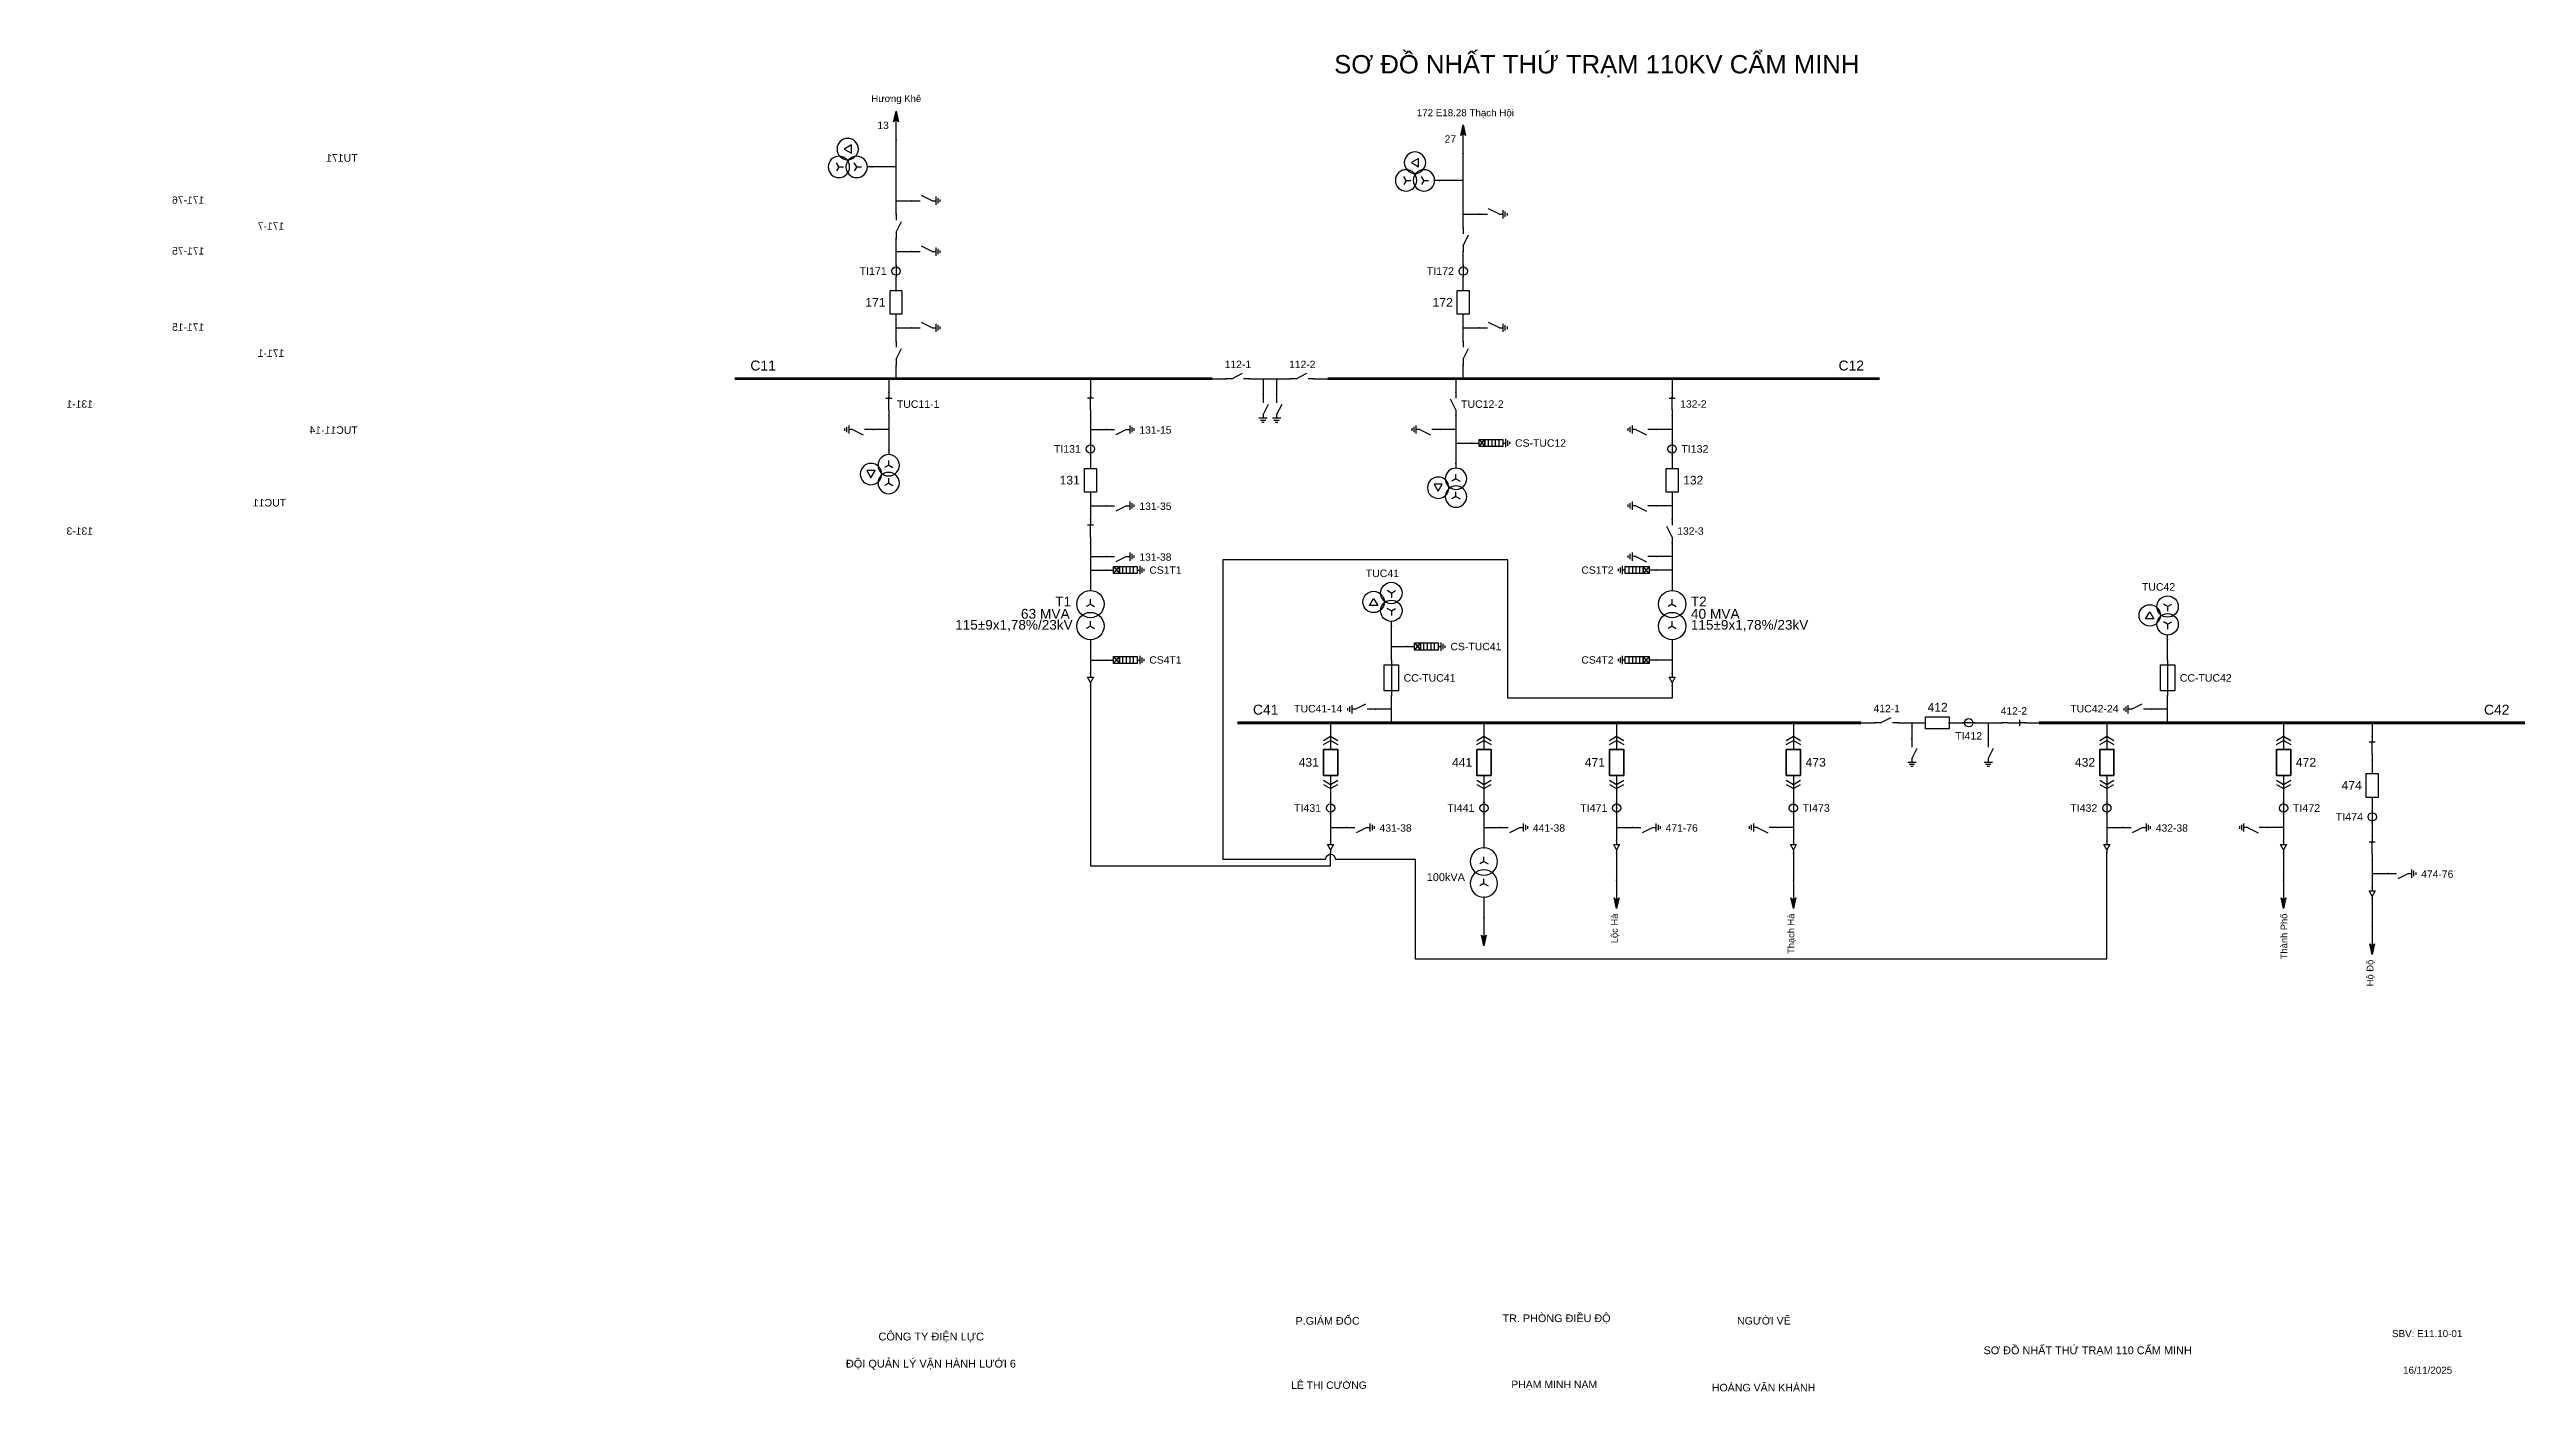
# Model space of a CAD drawing. Header units: millimetres. Extents: x -377 to 411, y 7 to 290.
# Drawn here: x -111 to 411, y 7 to 290 of the extents above; entities that cross this region are included whole.
import ezdxf

# ---------------------------------------------------------------- set-up
doc = ezdxf.new("R2010")
doc.units = ezdxf.units.MM
for name, color, linetype, lineweight in [('BUSBAR_110KV', 1, 'Continuous', 50), ('BUSBAR_22KV', 5, 'Continuous', 50), ('HV_110KV', 1, 'Continuous', 25), ('MV_22KV', 5, 'Continuous', 25), ('SLD_OTHER', 7, 'Continuous', 25)]:
    doc.layers.add(name, color=color, linetype=linetype, lineweight=lineweight)
doc.layers.add('SYM_PORTS', color=8, linetype='Continuous', plot=False)
doc.layers.add('TEXT', color=7, linetype='Continuous')
doc.styles.add('SLD_TEXT', font='arial.ttf')

# ---------------------------------------------------------------- blocks, each defined once
blk = doc.blocks.new('SYM_DISCONNECTOR_OPEN')
at = {"lineweight": 25}
for points in [[(0, -1.25), (-1.125, 1)], [(0, 2.5), (0, 1.25)], [(0, -1.25), (0, -2.5)]]:
    blk.add_lwpolyline(points, dxfattribs=at)
at = {"layer": 'SYM_PORTS'}
for p in [(0, 2.5), (0, -2.5)]:
    blk.add_point(p, dxfattribs=at)
blk.add_attdef('DEVICE_CODE', (1, -0.5), '', height=2)
blk = doc.blocks.new('SYM_EARTHING_SWITCH_OPEN')
at = {"lineweight": 25}
for points in [[(0, -1.25), (-1.125, 1)], [(0, 3), (0, 1.25)], [(-0.875, -2), (0.875, -2)], [(-0.5625, -2.4375), (0.5625, -2.4375)], [(-0.25, -2.875), (0.25, -2.875)], [(0, -1.25), (0, -2)]]:
    blk.add_lwpolyline(points, dxfattribs=at)
at = {"layer": 'SYM_PORTS'}
blk.add_point((0, 3), dxfattribs=at)
blk.add_attdef('DEVICE_CODE', (1.875, 0), '', height=2)
blk = doc.blocks.new('SYM_CIRCUIT_BREAKER')
at = {"lineweight": 25}
blk.add_lwpolyline([(-1.25, 2.5), (1.25, 2.5), (1.25, -2.5), (-1.25, -2.5)], close=True, dxfattribs=at)
at = {"layer": 'SYM_PORTS'}
for p in [(0, 2.5), (0, -2.5)]:
    blk.add_point(p, dxfattribs=at)
blk.add_attdef('DEVICE_CODE', (2.25, -0.5), '', height=2)
at = {"flags": 1}
blk.add_attdef('RATING', (2.25, -3.5), '', height=2, dxfattribs=at)
blk = doc.blocks.new('SYM_CURRENT_TRANSFORMER')
at = {"lineweight": 25}
blk.add_lwpolyline([(0, 1.25), (0, -1.25)], dxfattribs=at)
blk.add_circle((0, 0), 0.875, dxfattribs=at)
at = {"layer": 'SYM_PORTS'}
for p in [(0, 1.25), (0, -1.25)]:
    blk.add_point(p, dxfattribs=at)
blk.add_attdef('DEVICE_CODE', (1.875, -1.75), '', height=2)
at = {"flags": 1}
blk.add_attdef('RATIO', (1.875, -4.75), '', height=2, dxfattribs=at)
blk = doc.blocks.new('SYM_VOLTAGE_TRANSFORMER')
at = {"lineweight": 25}
for points in [[(0, 1.375), (-0.8625, 0.875)], [(0, 4.625), (0, 3.625)], [(0, 1.375), (0, 2.375)], [(0, 1.375), (0.8625, 0.875)], [(0, -2.375), (-0.8625, -2.875)], [(0, -2.375), (0, -1.375)], [(0, -2.375), (0.8625, -2.875)]]:
    blk.add_lwpolyline(points, dxfattribs=at)
blk.add_lwpolyline([(2.875, 0.25), (4.625, 0.25), (3.75, -1.25)], close=True, dxfattribs=at)
for centre in [(0, 1.375), (3.75, -0.5), (0, -2.375)]:
    blk.add_circle(centre, 2.25, dxfattribs=at)
at = {"layer": 'SYM_PORTS'}
blk.add_point((0, 4.625), dxfattribs=at)
blk.add_attdef('DEVICE_CODE', (7, 1.625), '', height=2)
at = {"flags": 1}
blk.add_attdef('RATIO', (7, -1.375), '', height=2, dxfattribs=at)
blk = doc.blocks.new('SYM_LINE_FEEDER_ARROW')
blk.add_hatch(color=7).paths.add_polyline_path([(0, -3), (-0.5, -0.75), (0, -1.25), (0.5, -0.75)])
at = {"lineweight": 25}
blk.add_lwpolyline([(0, 3), (0, -1.25)], dxfattribs=at)
blk.add_lwpolyline([(0, -3), (-0.5, -0.75), (0, -1.25), (0.5, -0.75)], close=True, dxfattribs=at)
at = {"layer": 'SYM_PORTS'}
blk.add_point((0, 3), dxfattribs=at)
blk.add_attdef('LINE_NAME', (1.5, 0), '', height=2)
blk = doc.blocks.new('SYM_DISCONNECTOR_CLOSED')
at = {"lineweight": 25}
for points in [[(-0.625, 1.25), (0.625, 1.25)], [(0, 2.5), (0, 1.25)], [(0, -1.25), (0, 1.5)], [(0, -1.25), (0, -2.5)]]:
    blk.add_lwpolyline(points, dxfattribs=at)
at = {"layer": 'SYM_PORTS'}
for p in [(0, 2.5), (0, -2.5)]:
    blk.add_point(p, dxfattribs=at)
blk.add_attdef('DEVICE_CODE', (1.625, -0.5), '', height=2)
blk = doc.blocks.new('SYM_SURGE_ARRESTER')
at = {"lineweight": 25}
for points in [[(-0.75, 2.5), (0.75, 2.5), (0.75, 1.25), (-0.75, 1.25)], [(-0.75, 1.25), (0.75, 1.25), (0.75, -2.5), (-0.75, -2.5)]]:
    blk.add_lwpolyline(points, close=True, dxfattribs=at)
for points in [[(-0.75, 2.5), (0.75, 1.25)], [(0.75, 2.5), (-0.75, 1.25)], [(-0.75, 0.5), (0.75, 0.5)], [(0, 4), (0, 2.5)], [(-0.875, -3.125), (0.875, -3.125)], [(-0.75, -0.25), (0.75, -0.25)], [(-0.75, -1), (0.75, -1)], [(-0.75, -1.75), (0.75, -1.75)], [(-0.5625, -3.5625), (0.5625, -3.5625)], [(-0.25, -4), (0.25, -4)], [(0, -2.5), (0, -3.125)]]:
    blk.add_lwpolyline(points, dxfattribs=at)
at = {"layer": 'SYM_PORTS'}
blk.add_point((0, 4), dxfattribs=at)
blk.add_attdef('DEVICE_CODE', (1.875, 1), '', height=2)
blk = doc.blocks.new('SYM_TRANSFORMER_2W')
at = {"lineweight": 25}
for points in [[(0, 2.3125), (-0.8625, 1.8125)], [(0, 2.3125), (0, 3.3125)], [(0, 2.3125), (0.8625, 1.8125)], [(0, -2.3125), (-0.8625, -2.8125)], [(0, -2.3125), (0, -1.3125)], [(0, -2.3125), (0.8625, -2.8125)]]:
    blk.add_lwpolyline(points, dxfattribs=at)
for centre in [(0, 2.3125), (0, -2.3125)]:
    blk.add_circle(centre, 2.875, dxfattribs=at)
at = {"layer": 'SYM_PORTS'}
for p in [(0, 5.1875), (0, -5.1875)]:
    blk.add_point(p, dxfattribs=at)
blk.add_attdef('DEVICE_CODE', (3.875, 2.1875), '', height=2)
at = {"flags": 1}
for tag, p in [('POWER', (3.875, -0.8125)), ('VOLTAGE_RATIO', (3.875, -3.8125))]:
    blk.add_attdef(tag, p, '', height=2, dxfattribs=at)
blk = doc.blocks.new('SYM_CABLE_TERMINATION')
at = {"lineweight": 25}
blk.add_lwpolyline([(-0.625, 0.5), (0.625, 0.5), (0, -0.625)], close=True, dxfattribs=at)
for points in [[(0, 1.25), (0, 0.5)], [(0, -0.625), (0, -1.25)]]:
    blk.add_lwpolyline(points, dxfattribs=at)
at = {"layer": 'SYM_PORTS'}
for p in [(0, 1.25), (0, -1.25)]:
    blk.add_point(p, dxfattribs=at)
blk = doc.blocks.new('SYM_DRAWOUT_BREAKER')
at = {"lineweight": 25}
for points in [[(-1.5, 4.625), (0, 5.5), (1.5, 4.625)], [(0, 5.5), (0, 2.75)], [(-1.5, 3.75), (0, 4.625), (1.5, 3.75)], [(-1.5, -3.75), (0, -4.625), (1.5, -3.75)], [(-1.5, -4.625), (0, -5.5), (1.5, -4.625)], [(0, -2.75), (0, -5.5)]]:
    blk.add_lwpolyline(points, dxfattribs=at)
at = {"lineweight": 35}
blk.add_lwpolyline([(-1.5, 2.75), (1.5, 2.75), (1.5, -2.75), (-1.5, -2.75)], close=True, dxfattribs=at)
at = {"layer": 'SYM_PORTS'}
for p in [(0, 5.5), (0, -5.5)]:
    blk.add_point(p, dxfattribs=at)
blk.add_attdef('DEVICE_CODE', (2.5, 2.5), '', height=2)
at = {"flags": 1}
blk.add_attdef('RATING', (2.5, -0.5), '', height=2, dxfattribs=at)
blk = doc.blocks.new('SYM_FUSE_DISCONNECTOR')
at = {"lineweight": 25}
blk.add_lwpolyline([(-1.5, 2.75), (1.5, 2.75), (1.5, -2.75), (-1.5, -2.75)], close=True, dxfattribs=at)
blk.add_lwpolyline([(0, 3.75), (0, -3.75)], dxfattribs=at)
at = {"layer": 'SYM_PORTS'}
for p in [(0, 3.75), (0, -3.75)]:
    blk.add_point(p, dxfattribs=at)
blk.add_attdef('DEVICE_CODE', (2.5, 0.75), '', height=2)
at = {"flags": 1}
blk.add_attdef('RATING', (2.5, -2.25), '', height=2, dxfattribs=at)

msp = doc.modelspace()

# ---------------------------------------------------------------- linework, layer by layer
at = {"layer": 'BUSBAR_110KV', "const_width": 0.577}
for points in [[(33.73, 220.67), (134.26, 220.67)], [(158.54, 220.67), (274.79, 220.67)]]:
    msp.add_lwpolyline(points, dxfattribs=at)
at = {"layer": 'BUSBAR_22KV', "const_width": 0.577}
for points in [[(139.56, 148.17), (270.9, 148.17)], [(308.37, 148.17), (410.71, 148.17)]]:
    msp.add_lwpolyline(points, dxfattribs=at)
at = {"layer": 'HV_110KV'}
for points in [[(67.68, 265.29), (67.68, 271)], [(187.12, 262.43), (187.12, 268.14)], [(67.68, 265.29), (62.65, 265.29)], [(67.68, 258.15), (67.68, 265.29)], [(187.12, 262.43), (182.09, 262.43)], [(187.12, 255.3), (187.12, 262.43)], [(67.68, 255.3), (67.68, 258.15)], [(67.68, 258.15), (71.03, 258.15)], [(187.12, 252.44), (187.12, 255.3)], [(187.12, 255.3), (190.47, 255.3)], [(67.68, 247.44), (67.68, 250.3)], [(67.68, 244.59), (67.68, 247.44)], [(67.68, 247.44), (71.03, 247.44)], [(187.12, 244.59), (187.12, 247.44)], [(67.68, 239.24), (67.68, 242.09)], [(187.12, 239.24), (187.12, 242.09)], [(67.68, 231.38), (67.68, 234.24)], [(67.68, 228.53), (67.68, 231.38)], [(67.68, 231.38), (71.03, 231.38)], [(187.12, 231.38), (187.12, 234.24)], [(187.12, 228.53), (187.12, 231.38)], [(187.12, 231.38), (190.47, 231.38)], [(66.15, 220.67), (66.15, 217.82)], [(67.68, 220.67), (67.68, 223.53)], [(108.61, 220.67), (108.61, 217.82)], [(134.26, 220.67), (137.12, 220.67)], [(142.12, 220.67), (144.97, 220.67)], [(144.97, 220.67), (144.97, 217.32)], [(144.97, 220.67), (147.83, 220.67)], [(147.83, 220.67), (147.83, 217.32)], [(147.83, 220.67), (150.68, 220.67)], [(155.68, 220.67), (158.54, 220.67)], [(185.59, 220.67), (185.59, 217.82)], [(187.12, 220.67), (187.12, 223.53)], [(231.1, 220.67), (231.1, 217.82)], [(66.15, 209.96), (62.79, 209.96)], [(66.15, 212.82), (66.15, 209.96)], [(66.15, 209.96), (66.15, 205.68)], [(108.61, 212.82), (108.61, 209.96)], [(108.61, 209.96), (111.96, 209.96)], [(108.61, 209.96), (108.61, 207.11)], [(185.59, 209.96), (182.24, 209.96)], [(185.59, 212.82), (185.59, 209.96)], [(185.59, 209.96), (185.59, 207.11)], [(231.1, 209.96), (227.74, 209.96)], [(231.1, 212.82), (231.1, 209.96)], [(231.1, 209.96), (231.1, 207.11)], [(108.61, 204.61), (108.61, 201.76)], [(185.59, 207.11), (188.94, 207.11)], [(185.59, 207.11), (185.59, 202.83)], [(231.1, 204.61), (231.1, 201.76)], [(108.61, 196.76), (108.61, 193.9)], [(108.61, 193.9), (111.96, 193.9)], [(108.61, 193.9), (108.61, 191.05)], [(231.1, 193.9), (227.74, 193.9)], [(231.1, 196.76), (231.1, 193.9)], [(231.1, 193.9), (231.1, 191.05)], [(108.61, 186.05), (108.61, 183.19)], [(108.61, 183.19), (111.96, 183.19)], [(108.61, 183.19), (108.61, 180.34)], [(231.1, 183.19), (227.74, 183.19)], [(231.1, 186.05), (231.1, 183.19)], [(231.1, 183.19), (231.1, 180.34)], [(108.61, 180.34), (111.96, 180.34)], [(108.61, 180.34), (108.61, 176.06)], [(231.1, 180.34), (227.74, 180.34)], [(231.1, 180.34), (231.1, 176.06)]]:
    msp.add_lwpolyline(points, dxfattribs=at)
at = {"layer": 'MV_22KV'}
msp.add_lwpolyline([(231.1, 156.05), (231.1, 153.35), (196.5, 153.35), (196.5, 182.47), (136.5, 182.47), (136.5, 119.47), (158.19, 119.47, -1), (160.19, 119.47), (177, 119.47), (177, 98.47), (322.64, 98.47), (322.64, 118.06), (322.64, 120.76)], format="xyb", dxfattribs=at)
for points in [[(171.98, 164.24), (171.98, 168.52)], [(108.61, 165.68), (108.61, 161.4)], [(171.98, 161.38), (171.98, 164.24)], [(171.98, 164.24), (175.34, 164.24)], [(231.1, 165.68), (231.1, 161.4)], [(335.43, 161.38), (335.43, 165.66)], [(108.61, 161.4), (111.96, 161.4)], [(108.61, 161.4), (108.61, 158.55)], [(231.1, 161.4), (227.74, 161.4)], [(231.1, 161.4), (231.1, 158.55)], [(108.61, 156.05), (108.61, 153.35), (108.61, 118.06), (159.19, 118.06), (159.19, 120.76)], [(171.98, 151.03), (171.98, 153.88)], [(335.43, 151.03), (335.43, 153.88)], [(159.19, 148.17), (159.19, 145.32)], [(171.98, 151.03), (168.63, 151.03)], [(171.98, 148.17), (171.98, 151.03)], [(191.48, 148.17), (191.48, 145.32)], [(219.42, 148.17), (219.42, 145.32)], [(256.63, 148.17), (256.63, 145.32)], [(270.9, 148.17), (273.75, 148.17)], [(278.75, 148.17), (281.6, 148.17)], [(281.6, 148.17), (281.6, 144.82)], [(281.6, 148.17), (284.46, 148.17)], [(289.46, 148.17), (292.31, 148.17)], [(294.81, 148.17), (297.67, 148.17)], [(297.67, 148.17), (297.67, 144.82)], [(297.67, 148.17), (300.52, 148.17)], [(305.52, 148.17), (308.37, 148.17)], [(322.64, 148.17), (322.64, 145.32)], [(335.43, 151.03), (332.08, 151.03)], [(335.43, 148.17), (335.43, 151.03)], [(359.85, 148.17), (359.85, 145.32)], [(378.52, 148.17), (378.52, 145.32)], [(378.52, 140.32), (378.52, 137.46)], [(159.19, 134.32), (159.19, 131.46)], [(191.48, 134.32), (191.48, 131.46)], [(219.42, 134.32), (219.42, 131.46)], [(256.63, 134.32), (256.63, 131.46)], [(322.64, 134.32), (322.64, 131.46)], [(359.85, 134.32), (359.85, 131.46)], [(378.52, 132.46), (378.52, 129.61)], [(159.19, 128.96), (159.19, 126.11)], [(159.19, 126.11), (162.55, 126.11)], [(159.19, 126.11), (159.19, 123.26)], [(191.48, 128.96), (191.48, 126.11)], [(191.48, 126.11), (194.83, 126.11)], [(191.48, 126.11), (191.48, 121.83)], [(219.42, 128.96), (219.42, 126.11)], [(219.42, 126.11), (222.77, 126.11)], [(219.42, 126.11), (219.42, 123.26)], [(256.63, 126.11), (253.28, 126.11)], [(256.63, 128.96), (256.63, 126.11)], [(256.63, 126.11), (256.63, 123.26)], [(322.64, 128.96), (322.64, 126.11)], [(322.64, 126.11), (325.99, 126.11)], [(322.64, 126.11), (322.64, 123.26)], [(359.85, 126.11), (356.5, 126.11)], [(359.85, 128.96), (359.85, 126.11)], [(359.85, 126.11), (359.85, 123.26)], [(378.52, 127.11), (378.52, 124.26)], [(219.42, 120.76), (219.42, 115.05)], [(256.63, 120.76), (256.63, 115.05)], [(359.85, 120.76), (359.85, 115.05)], [(378.52, 119.26), (378.52, 116.4)], [(378.52, 116.4), (381.88, 116.4)], [(378.52, 116.4), (378.52, 113.55)], [(378.52, 111.05), (378.52, 105.34)]]:
    msp.add_lwpolyline(points, dxfattribs=at)
at = {"layer": 'SLD_OTHER'}
msp.add_lwpolyline([(191.48, 111.45), (191.48, 107.17)], dxfattribs=at)

# ---------------------------------------------------------------- block references
at = {"layer": 'HV_110KV', "rotation": 180}
for p in [(67.68, 274), (187.12, 271.14)]:
    msp.add_blockref('SYM_LINE_FEEDER_ARROW', p, dxfattribs=at)
at = {"layer": 'HV_110KV'}
ref = msp.add_blockref('SYM_VOLTAGE_TRANSFORMER', (58.02, 265.29), dxfattribs=dict(at, xscale=-1, rotation=270))
ref.add_attrib('DEVICE_CODE', 'TU171', (45.67, 266.38), dxfattribs={"layer": 'TEXT', "extrusion": (0, 0, -1), "height": 1.588, "style": 'SLD_TEXT'})
ref = msp.add_blockref('SYM_VOLTAGE_TRANSFORMER', (177.46, 262.43), dxfattribs=dict(at, xscale=-1, rotation=270))
ref.add_attrib('DEVICE_CODE', 'TU172', (165.11, 263.53), dxfattribs={"layer": 'TEXT', "extrusion": (0, 0, -1), "height": 1.588, "style": 'SLD_TEXT'})
ref = msp.add_blockref('SYM_EARTHING_SWITCH_OPEN', (193.47, 255.3), dxfattribs=dict(at, xscale=-1, rotation=90))
ref.add_attrib('DEVICE_CODE', '172-76', (197.43, 254.67), dxfattribs={"layer": 'TEXT', "extrusion": (0, 0, -1), "height": 1.558, "style": 'SLD_TEXT'})
ref = msp.add_blockref('SYM_EARTHING_SWITCH_OPEN', (74.03, 258.15), dxfattribs=dict(at, xscale=-1, rotation=90))
ref.add_attrib('DEVICE_CODE', '171-76', (77.99, 257.52), dxfattribs={"layer": 'TEXT', "extrusion": (0, 0, -1), "height": 1.558, "style": 'SLD_TEXT'})
ref = msp.add_blockref('SYM_DISCONNECTOR_OPEN', (187.12, 249.94), dxfattribs=dict(at, xscale=-1))
ref.add_attrib('DEVICE_CODE', '172-7', (180.56, 249.17), dxfattribs={"layer": 'TEXT', "extrusion": (0, 0, -1), "height": 1.574, "style": 'SLD_TEXT'})
ref = msp.add_blockref('SYM_DISCONNECTOR_OPEN', (67.68, 252.8), dxfattribs=dict(at, xscale=-1))
ref.add_attrib('DEVICE_CODE', '171-7', (61.12, 252.03), dxfattribs={"layer": 'TEXT', "extrusion": (0, 0, -1), "height": 1.574, "style": 'SLD_TEXT'})
ref = msp.add_blockref('SYM_EARTHING_SWITCH_OPEN', (74.03, 247.44), dxfattribs=dict(at, xscale=-1, rotation=90))
ref.add_attrib('DEVICE_CODE', '171-75', (77.99, 246.81), dxfattribs={"layer": 'TEXT', "extrusion": (0, 0, -1), "height": 1.558, "style": 'SLD_TEXT'})
ref = msp.add_blockref('SYM_CURRENT_TRANSFORMER', (67.68, 243.34), dxfattribs=at)
ref.add_attrib('DEVICE_CODE', 'TI171', (59.98, 242.53), dxfattribs={"layer": 'TEXT', "height": 1.61, "style": 'SLD_TEXT'})
ref = msp.add_blockref('SYM_CURRENT_TRANSFORMER', (187.12, 243.34), dxfattribs=at)
ref.add_attrib('DEVICE_CODE', 'TI172', (179.42, 242.53), dxfattribs={"layer": 'TEXT', "height": 1.61, "style": 'SLD_TEXT'})
ref = msp.add_blockref('SYM_CIRCUIT_BREAKER', (67.68, 236.74), dxfattribs=at)
ref.add_attrib('DEVICE_CODE', '171', (61.21, 235.84), dxfattribs={"layer": 'TEXT', "height": 1.838, "style": 'SLD_TEXT'})
ref = msp.add_blockref('SYM_CIRCUIT_BREAKER', (187.12, 236.74), dxfattribs=at)
ref.add_attrib('DEVICE_CODE', '172', (180.65, 235.84), dxfattribs={"layer": 'TEXT', "height": 1.838, "style": 'SLD_TEXT'})
ref = msp.add_blockref('SYM_EARTHING_SWITCH_OPEN', (193.47, 231.38), dxfattribs=dict(at, xscale=-1, rotation=90))
ref.add_attrib('DEVICE_CODE', '172-25', (197.43, 230.75), dxfattribs={"layer": 'TEXT', "extrusion": (0, 0, -1), "height": 1.558, "style": 'SLD_TEXT'})
ref = msp.add_blockref('SYM_EARTHING_SWITCH_OPEN', (74.03, 231.38), dxfattribs=dict(at, xscale=-1, rotation=90))
ref.add_attrib('DEVICE_CODE', '171-15', (77.99, 230.75), dxfattribs={"layer": 'TEXT', "extrusion": (0, 0, -1), "height": 1.558, "style": 'SLD_TEXT'})
ref = msp.add_blockref('SYM_DISCONNECTOR_OPEN', (187.12, 226.03), dxfattribs=dict(at, xscale=-1))
ref.add_attrib('DEVICE_CODE', '172-2', (180.56, 225.26), dxfattribs={"layer": 'TEXT', "extrusion": (0, 0, -1), "height": 1.574, "style": 'SLD_TEXT'})
ref = msp.add_blockref('SYM_DISCONNECTOR_OPEN', (67.68, 226.03), dxfattribs=dict(at, xscale=-1))
ref.add_attrib('DEVICE_CODE', '171-1', (61.12, 225.26), dxfattribs={"layer": 'TEXT', "extrusion": (0, 0, -1), "height": 1.574, "style": 'SLD_TEXT'})
ref = msp.add_blockref('SYM_DISCONNECTOR_OPEN', (139.62, 220.67), dxfattribs=dict(at, rotation=270))
ref.add_attrib('DEVICE_CODE', '112-1', (136.88, 222.9), dxfattribs={"layer": 'TEXT', "height": 1.557, "style": 'SLD_TEXT'})
ref = msp.add_blockref('SYM_DISCONNECTOR_OPEN', (153.18, 220.67), dxfattribs=dict(at, rotation=270))
ref.add_attrib('DEVICE_CODE', '112-2', (150.44, 222.9), dxfattribs={"layer": 'TEXT', "height": 1.557, "style": 'SLD_TEXT'})
ref = msp.add_blockref('SYM_EARTHING_SWITCH_OPEN', (147.83, 214.32), dxfattribs=dict(at, xscale=-1))
ref.add_attrib('DEVICE_CODE', '112-25', (151.28, 208.8), dxfattribs={"layer": 'TEXT', "extrusion": (0, 0, -1), "height": 1.555, "style": 'SLD_TEXT'})
ref = msp.add_blockref('SYM_EARTHING_SWITCH_OPEN', (144.97, 214.32), dxfattribs=dict(at, xscale=-1))
ref.add_attrib('DEVICE_CODE', '112-15', (141.77, 208.8), dxfattribs={"layer": 'TEXT', "extrusion": (0, 0, -1), "height": 1.555, "style": 'SLD_TEXT'})
ref = msp.add_blockref('SYM_DISCONNECTOR_CLOSED', (108.61, 215.32), dxfattribs=dict(at, xscale=-1))
ref.add_attrib('DEVICE_CODE', '131-1', (101.42, 214.56), dxfattribs={"layer": 'TEXT', "extrusion": (0, 0, -1), "height": 1.557, "style": 'SLD_TEXT'})
ref = msp.add_blockref('SYM_DISCONNECTOR_CLOSED', (66.15, 215.32), dxfattribs=at)
ref.add_attrib('DEVICE_CODE', 'TUC11-1', (67.85, 214.52), dxfattribs={"layer": 'TEXT', "height": 1.582, "style": 'SLD_TEXT'})
ref = msp.add_blockref('SYM_DISCONNECTOR_OPEN', (185.59, 215.32), dxfattribs=at)
ref.add_attrib('DEVICE_CODE', 'TUC12-2', (186.67, 214.52), dxfattribs={"layer": 'TEXT', "height": 1.582, "style": 'SLD_TEXT'})
ref = msp.add_blockref('SYM_DISCONNECTOR_CLOSED', (231.1, 215.32), dxfattribs=at)
ref.add_attrib('DEVICE_CODE', '132-2', (232.8, 214.56), dxfattribs={"layer": 'TEXT', "height": 1.557, "style": 'SLD_TEXT'})
ref = msp.add_blockref('SYM_EARTHING_SWITCH_OPEN', (224.74, 209.96), dxfattribs=dict(at, xscale=-1, rotation=270))
ref.add_attrib('DEVICE_CODE', '132-25', (214.14, 209.08), dxfattribs={"layer": 'TEXT', "extrusion": (0, 0, -1), "height": 1.555, "style": 'SLD_TEXT'})
ref = msp.add_blockref('SYM_EARTHING_SWITCH_OPEN', (179.24, 209.96), dxfattribs=dict(at, xscale=-1, rotation=270))
ref.add_attrib('DEVICE_CODE', 'TUC12-24', (165.11, 209.05), dxfattribs={"layer": 'TEXT', "extrusion": (0, 0, -1), "height": 1.577, "style": 'SLD_TEXT'})
ref = msp.add_blockref('SYM_EARTHING_SWITCH_OPEN', (59.79, 209.96), dxfattribs=dict(at, xscale=-1, rotation=270))
ref.add_attrib('DEVICE_CODE', 'TUC11-14', (45.67, 209.05), dxfattribs={"layer": 'TEXT', "extrusion": (0, 0, -1), "height": 1.577, "style": 'SLD_TEXT'})
ref = msp.add_blockref('SYM_EARTHING_SWITCH_OPEN', (114.96, 209.96), dxfattribs=dict(at, rotation=90))
ref.add_attrib('DEVICE_CODE', '131-15', (118.92, 209.08), dxfattribs={"layer": 'TEXT', "height": 1.555, "style": 'SLD_TEXT'})
ref = msp.add_blockref('SYM_VOLTAGE_TRANSFORMER', (66.15, 201.06), dxfattribs=dict(at, xscale=-1))
ref.add_attrib('DEVICE_CODE', 'TUC11', (60.75, 193.74), dxfattribs={"layer": 'TEXT', "extrusion": (0, 0, -1), "height": 1.583, "style": 'SLD_TEXT'})
ref = msp.add_blockref('SYM_CURRENT_TRANSFORMER', (108.61, 205.86), dxfattribs=at)
ref.add_attrib('DEVICE_CODE', 'TI131', (100.91, 205.07), dxfattribs={"layer": 'TEXT', "height": 1.593, "style": 'SLD_TEXT'})
ref = msp.add_blockref('SYM_SURGE_ARRESTER', (192.94, 207.11), dxfattribs=dict(at, rotation=90))
ref.add_attrib('DEVICE_CODE', 'CS-TUC12', (198.03, 206.33), dxfattribs={"layer": 'TEXT', "height": 1.571, "style": 'SLD_TEXT'})
ref = msp.add_blockref('SYM_CURRENT_TRANSFORMER', (231.1, 205.86), dxfattribs=at)
ref.add_attrib('DEVICE_CODE', 'TI132', (233.05, 205.07), dxfattribs={"layer": 'TEXT', "height": 1.593, "style": 'SLD_TEXT'})
ref = msp.add_blockref('SYM_VOLTAGE_TRANSFORMER', (185.59, 198.2), dxfattribs=dict(at, xscale=-1))
ref.add_attrib('DEVICE_CODE', 'TUC12', (180.19, 190.89), dxfattribs={"layer": 'TEXT', "extrusion": (0, 0, -1), "height": 1.583, "style": 'SLD_TEXT'})
ref = msp.add_blockref('SYM_CIRCUIT_BREAKER', (108.61, 199.26), dxfattribs=at)
ref.add_attrib('DEVICE_CODE', '131', (102.13, 198.38), dxfattribs={"layer": 'TEXT', "height": 1.822, "style": 'SLD_TEXT'})
ref = msp.add_blockref('SYM_CIRCUIT_BREAKER', (231.1, 199.26), dxfattribs=at)
ref.add_attrib('DEVICE_CODE', '132', (233.43, 198.38), dxfattribs={"layer": 'TEXT', "height": 1.822, "style": 'SLD_TEXT'})
ref = msp.add_blockref('SYM_EARTHING_SWITCH_OPEN', (224.74, 193.9), dxfattribs=dict(at, xscale=-1, rotation=270))
ref.add_attrib('DEVICE_CODE', '132-35', (214.14, 193.02), dxfattribs={"layer": 'TEXT', "extrusion": (0, 0, -1), "height": 1.555, "style": 'SLD_TEXT'})
ref = msp.add_blockref('SYM_EARTHING_SWITCH_OPEN', (114.96, 193.9), dxfattribs=dict(at, rotation=90))
ref.add_attrib('DEVICE_CODE', '131-35', (118.92, 193.02), dxfattribs={"layer": 'TEXT', "height": 1.555, "style": 'SLD_TEXT'})
ref = msp.add_blockref('SYM_DISCONNECTOR_CLOSED', (108.61, 188.55), dxfattribs=dict(at, xscale=-1))
ref.add_attrib('DEVICE_CODE', '131-3', (101.42, 187.79), dxfattribs={"layer": 'TEXT', "extrusion": (0, 0, -1), "height": 1.557, "style": 'SLD_TEXT'})
ref = msp.add_blockref('SYM_DISCONNECTOR_OPEN', (231.1, 188.55), dxfattribs=at)
ref.add_attrib('DEVICE_CODE', '132-3', (232.18, 187.79), dxfattribs={"layer": 'TEXT', "height": 1.557, "style": 'SLD_TEXT'})
ref = msp.add_blockref('SYM_EARTHING_SWITCH_OPEN', (224.74, 183.19), dxfattribs=dict(at, xscale=-1, rotation=270))
ref.add_attrib('DEVICE_CODE', '132-38', (214.14, 182.31), dxfattribs={"layer": 'TEXT', "extrusion": (0, 0, -1), "height": 1.555, "style": 'SLD_TEXT'})
ref = msp.add_blockref('SYM_EARTHING_SWITCH_OPEN', (114.96, 183.19), dxfattribs=dict(at, rotation=90))
ref.add_attrib('DEVICE_CODE', '131-38', (118.92, 182.31), dxfattribs={"layer": 'TEXT', "height": 1.555, "style": 'SLD_TEXT'})
ref = msp.add_blockref('SYM_SURGE_ARRESTER', (115.96, 180.34), dxfattribs=dict(at, rotation=90))
ref.add_attrib('DEVICE_CODE', 'CS1T1', (121.04, 179.57), dxfattribs={"layer": 'TEXT', "height": 1.553, "style": 'SLD_TEXT'})
ref = msp.add_blockref('SYM_SURGE_ARRESTER', (223.74, 180.34), dxfattribs=dict(at, rotation=270))
ref.add_attrib('DEVICE_CODE', 'CS1T2', (212.01, 179.57), dxfattribs={"layer": 'TEXT', "height": 1.553, "style": 'SLD_TEXT'})
ref = msp.add_blockref('SYM_TRANSFORMER_2W', (108.61, 170.87), dxfattribs=at)
ref.add_attrib('DEVICE_CODE', 'T1', (101.22, 172.71), dxfattribs={"layer": 'TEXT', "height": 2.038, "style": 'SLD_TEXT'})
ref = msp.add_blockref('SYM_TRANSFORMER_2W', (231.1, 170.87), dxfattribs=at)
ref.add_attrib('DEVICE_CODE', 'T2', (235.05, 172.71), dxfattribs={"layer": 'TEXT', "height": 2.038, "style": 'SLD_TEXT'})
at = {"layer": 'MV_22KV'}
ref = msp.add_blockref('SYM_VOLTAGE_TRANSFORMER', (171.98, 173.14), dxfattribs=dict(at, rotation=180))
ref.add_attrib('DEVICE_CODE', 'TUC41', (166.59, 178.87), dxfattribs={"layer": 'TEXT', "height": 1.583, "style": 'SLD_TEXT'})
ref = msp.add_blockref('SYM_VOLTAGE_TRANSFORMER', (335.43, 170.29), dxfattribs=dict(at, rotation=180))
ref.add_attrib('DEVICE_CODE', 'TUC42', (330.03, 176.01), dxfattribs={"layer": 'TEXT', "height": 1.583, "style": 'SLD_TEXT'})
ref = msp.add_blockref('SYM_SURGE_ARRESTER', (115.96, 161.4), dxfattribs=dict(at, rotation=90))
ref.add_attrib('DEVICE_CODE', 'CS4T1', (121.04, 160.64), dxfattribs={"layer": 'TEXT', "height": 1.553, "style": 'SLD_TEXT'})
ref = msp.add_blockref('SYM_SURGE_ARRESTER', (179.34, 164.24), dxfattribs=dict(at, rotation=90))
ref.add_attrib('DEVICE_CODE', 'CS-TUC41', (184.42, 163.45), dxfattribs={"layer": 'TEXT', "height": 1.571, "style": 'SLD_TEXT'})
ref = msp.add_blockref('SYM_SURGE_ARRESTER', (223.74, 161.4), dxfattribs=dict(at, rotation=270))
ref.add_attrib('DEVICE_CODE', 'CS4T2', (212.01, 160.64), dxfattribs={"layer": 'TEXT', "height": 1.553, "style": 'SLD_TEXT'})
for name, p in [('SYM_CABLE_TERMINATION', (108.61, 157.3)), ('SYM_CABLE_TERMINATION', (231.1, 157.3)), ('SYM_CABLE_TERMINATION', (159.19, 122.01)), ('SYM_CABLE_TERMINATION', (219.42, 122.01)), ('SYM_CABLE_TERMINATION', (256.63, 122.01)), ('SYM_CABLE_TERMINATION', (322.64, 122.01)), ('SYM_CABLE_TERMINATION', (359.85, 122.01)), ('SYM_LINE_FEEDER_ARROW', (219.42, 112.05)), ('SYM_LINE_FEEDER_ARROW', (256.63, 112.05)), ('SYM_LINE_FEEDER_ARROW', (359.85, 112.05)), ('SYM_CABLE_TERMINATION', (378.52, 112.3)), ('SYM_LINE_FEEDER_ARROW', (378.52, 102.34))]:
    msp.add_blockref(name, p, dxfattribs=at)
ref = msp.add_blockref('SYM_FUSE_DISCONNECTOR', (171.98, 157.63), dxfattribs=at)
ref.add_attrib('DEVICE_CODE', 'CC-TUC41', (174.56, 156.84), dxfattribs={"layer": 'TEXT', "height": 1.581, "style": 'SLD_TEXT'})
ref = msp.add_blockref('SYM_FUSE_DISCONNECTOR', (335.43, 157.63), dxfattribs=at)
ref.add_attrib('DEVICE_CODE', 'CC-TUC42', (338.01, 156.84), dxfattribs={"layer": 'TEXT', "height": 1.581, "style": 'SLD_TEXT'})
ref = msp.add_blockref('SYM_EARTHING_SWITCH_OPEN', (165.63, 151.03), dxfattribs=dict(at, rotation=270))
ref.add_attrib('DEVICE_CODE', 'TUC41-14', (151.5, 150.36), dxfattribs={"layer": 'TEXT', "height": 1.577, "style": 'SLD_TEXT'})
ref = msp.add_blockref('SYM_DISCONNECTOR_OPEN', (276.25, 148.17), dxfattribs=dict(at, rotation=270))
ref.add_attrib('DEVICE_CODE', '412-1', (273.51, 150.4), dxfattribs={"layer": 'TEXT', "height": 1.557, "style": 'SLD_TEXT'})
ref = msp.add_blockref('SYM_CIRCUIT_BREAKER', (286.96, 148.17), dxfattribs=dict(at, rotation=270))
ref.add_attrib('DEVICE_CODE', '412', (284.89, 150.55), dxfattribs={"layer": 'TEXT', "height": 1.818, "style": 'SLD_TEXT'})
ref = msp.add_blockref('SYM_DISCONNECTOR_CLOSED', (303.02, 148.17), dxfattribs=dict(at, rotation=270))
ref.add_attrib('DEVICE_CODE', '412-2', (300.28, 149.9), dxfattribs={"layer": 'TEXT', "height": 1.557, "style": 'SLD_TEXT'})
ref = msp.add_blockref('SYM_EARTHING_SWITCH_OPEN', (329.08, 151.03), dxfattribs=dict(at, rotation=270))
ref.add_attrib('DEVICE_CODE', 'TUC42-24', (314.94, 150.36), dxfattribs={"layer": 'TEXT', "height": 1.577, "style": 'SLD_TEXT'})
ref = msp.add_blockref('SYM_CURRENT_TRANSFORMER', (293.56, 148.17), dxfattribs=dict(at, rotation=270))
ref.add_attrib('DEVICE_CODE', 'TI412', (290.69, 144.62), dxfattribs={"layer": 'TEXT', "height": 1.594, "style": 'SLD_TEXT'})
ref = msp.add_blockref('SYM_DISCONNECTOR_CLOSED', (378.52, 142.82), dxfattribs=dict(at, xscale=-1))
ref.add_attrib('DEVICE_CODE', '474-2', (371.34, 142.05), dxfattribs={"layer": 'TEXT', "extrusion": (0, 0, -1), "height": 1.574, "style": 'SLD_TEXT'})
ref = msp.add_blockref('SYM_EARTHING_SWITCH_OPEN', (297.67, 141.82), dxfattribs=dict(at, xscale=-1))
ref.add_attrib('DEVICE_CODE', '412-25', (294.47, 136.3), dxfattribs={"layer": 'TEXT', "extrusion": (0, 0, -1), "height": 1.555, "style": 'SLD_TEXT'})
ref = msp.add_blockref('SYM_EARTHING_SWITCH_OPEN', (281.6, 141.82), dxfattribs=dict(at, xscale=-1))
ref.add_attrib('DEVICE_CODE', '412-15', (278.4, 136.3), dxfattribs={"layer": 'TEXT', "extrusion": (0, 0, -1), "height": 1.555, "style": 'SLD_TEXT'})
ref = msp.add_blockref('SYM_DRAWOUT_BREAKER', (159.19, 139.82), dxfattribs=at)
ref.add_attrib('DEVICE_CODE', '431', (152.47, 138.94), dxfattribs={"layer": 'TEXT', "height": 1.822, "style": 'SLD_TEXT'})
ref = msp.add_blockref('SYM_DRAWOUT_BREAKER', (191.48, 139.82), dxfattribs=at)
ref.add_attrib('DEVICE_CODE', '441', (184.76, 138.93), dxfattribs={"layer": 'TEXT', "height": 1.818, "style": 'SLD_TEXT'})
ref = msp.add_blockref('SYM_DRAWOUT_BREAKER', (219.42, 139.82), dxfattribs=at)
ref.add_attrib('DEVICE_CODE', '471', (212.7, 138.93), dxfattribs={"layer": 'TEXT', "height": 1.838, "style": 'SLD_TEXT'})
ref = msp.add_blockref('SYM_DRAWOUT_BREAKER', (256.63, 139.82), dxfattribs=at)
ref.add_attrib('DEVICE_CODE', '473', (259.21, 138.94), dxfattribs={"layer": 'TEXT', "height": 1.822, "style": 'SLD_TEXT'})
ref = msp.add_blockref('SYM_DRAWOUT_BREAKER', (322.64, 139.82), dxfattribs=at)
ref.add_attrib('DEVICE_CODE', '432', (315.92, 138.94), dxfattribs={"layer": 'TEXT', "height": 1.822, "style": 'SLD_TEXT'})
ref = msp.add_blockref('SYM_DRAWOUT_BREAKER', (359.85, 139.82), dxfattribs=at)
ref.add_attrib('DEVICE_CODE', '472', (362.43, 138.93), dxfattribs={"layer": 'TEXT', "height": 1.838, "style": 'SLD_TEXT'})
ref = msp.add_blockref('SYM_CIRCUIT_BREAKER', (378.52, 134.96), dxfattribs=at)
ref.add_attrib('DEVICE_CODE', '474', (372.05, 134.08), dxfattribs={"layer": 'TEXT', "height": 1.842, "style": 'SLD_TEXT'})
ref = msp.add_blockref('SYM_CURRENT_TRANSFORMER', (159.19, 130.21), dxfattribs=at)
ref.add_attrib('DEVICE_CODE', 'TI431', (151.5, 129.42), dxfattribs={"layer": 'TEXT', "height": 1.593, "style": 'SLD_TEXT'})
ref = msp.add_blockref('SYM_CURRENT_TRANSFORMER', (191.48, 130.21), dxfattribs=at)
ref.add_attrib('DEVICE_CODE', 'TI441', (183.78, 129.41), dxfattribs={"layer": 'TEXT', "height": 1.594, "style": 'SLD_TEXT'})
ref = msp.add_blockref('SYM_CURRENT_TRANSFORMER', (219.42, 130.21), dxfattribs=at)
ref.add_attrib('DEVICE_CODE', 'TI471', (211.73, 129.41), dxfattribs={"layer": 'TEXT', "height": 1.61, "style": 'SLD_TEXT'})
ref = msp.add_blockref('SYM_CURRENT_TRANSFORMER', (256.63, 130.21), dxfattribs=at)
ref.add_attrib('DEVICE_CODE', 'TI473', (258.59, 129.42), dxfattribs={"layer": 'TEXT', "height": 1.597, "style": 'SLD_TEXT'})
ref = msp.add_blockref('SYM_CURRENT_TRANSFORMER', (322.64, 130.21), dxfattribs=at)
ref.add_attrib('DEVICE_CODE', 'TI432', (314.94, 129.42), dxfattribs={"layer": 'TEXT', "height": 1.593, "style": 'SLD_TEXT'})
ref = msp.add_blockref('SYM_CURRENT_TRANSFORMER', (359.85, 130.21), dxfattribs=at)
ref.add_attrib('DEVICE_CODE', 'TI472', (361.81, 129.41), dxfattribs={"layer": 'TEXT', "height": 1.61, "style": 'SLD_TEXT'})
ref = msp.add_blockref('SYM_EARTHING_SWITCH_OPEN', (353.5, 126.11), dxfattribs=dict(at, xscale=-1, rotation=270))
ref.add_attrib('DEVICE_CODE', '472-76', (342.89, 125.23), dxfattribs={"layer": 'TEXT', "extrusion": (0, 0, -1), "height": 1.558, "style": 'SLD_TEXT'})
ref = msp.add_blockref('SYM_EARTHING_SWITCH_OPEN', (250.28, 126.11), dxfattribs=dict(at, xscale=-1, rotation=270))
ref.add_attrib('DEVICE_CODE', '473-76', (239.67, 125.23), dxfattribs={"layer": 'TEXT', "extrusion": (0, 0, -1), "height": 1.558, "style": 'SLD_TEXT'})
ref = msp.add_blockref('SYM_EARTHING_SWITCH_OPEN', (165.55, 126.11), dxfattribs=dict(at, rotation=90))
ref.add_attrib('DEVICE_CODE', '431-38', (169.5, 125.23), dxfattribs={"layer": 'TEXT', "height": 1.555, "style": 'SLD_TEXT'})
ref = msp.add_blockref('SYM_EARTHING_SWITCH_OPEN', (197.83, 126.11), dxfattribs=dict(at, rotation=90))
ref.add_attrib('DEVICE_CODE', '441-38', (201.79, 125.23), dxfattribs={"layer": 'TEXT', "height": 1.555, "style": 'SLD_TEXT'})
ref = msp.add_blockref('SYM_EARTHING_SWITCH_OPEN', (225.77, 126.11), dxfattribs=dict(at, rotation=90))
ref.add_attrib('DEVICE_CODE', '471-76', (229.73, 125.23), dxfattribs={"layer": 'TEXT', "height": 1.558, "style": 'SLD_TEXT'})
ref = msp.add_blockref('SYM_EARTHING_SWITCH_OPEN', (328.99, 126.11), dxfattribs=dict(at, rotation=90))
ref.add_attrib('DEVICE_CODE', '432-38', (332.95, 125.23), dxfattribs={"layer": 'TEXT', "height": 1.555, "style": 'SLD_TEXT'})
ref = msp.add_blockref('SYM_CURRENT_TRANSFORMER', (378.52, 128.36), dxfattribs=at)
ref.add_attrib('DEVICE_CODE', 'TI474', (370.83, 127.56), dxfattribs={"layer": 'TEXT', "height": 1.614, "style": 'SLD_TEXT'})
ref = msp.add_blockref('SYM_DISCONNECTOR_CLOSED', (378.52, 121.76), dxfattribs=dict(at, xscale=-1))
ref.add_attrib('DEVICE_CODE', '474-7', (371.34, 120.99), dxfattribs={"layer": 'TEXT', "extrusion": (0, 0, -1), "height": 1.577, "style": 'SLD_TEXT'})
ref = msp.add_blockref('SYM_TRANSFORMER_2W', (191.48, 116.64), dxfattribs=dict(at, xscale=-1))
ref.add_attrib('DEVICE_CODE', 'TD41', (182.04, 116.88), dxfattribs={"layer": 'TEXT', "extrusion": (0, 0, -1), "height": 1.592, "style": 'SLD_TEXT'})
ref = msp.add_blockref('SYM_EARTHING_SWITCH_OPEN', (384.88, 116.4), dxfattribs=dict(at, rotation=90))
ref.add_attrib('DEVICE_CODE', '474-76', (388.83, 115.52), dxfattribs={"layer": 'TEXT', "height": 1.558, "style": 'SLD_TEXT'})
at = {"layer": 'SLD_OTHER'}
msp.add_blockref('SYM_LINE_FEEDER_ARROW', (191.48, 104.17), dxfattribs=at)

# ---------------------------------------------------------------- texts
at = {"layer": 'TEXT', "attachment_point": 7, "style": 'SLD_TEXT'}
for s, insert, char_height in [('SƠ ĐỒ NHẤT THỨ TRẠM 110KV CẨM MINH', (159.94, 284.13), 3.8634), ('Hương Khê', (62.48, 278.52), 1.442), ('172 E18.28 Thạch Hội', (177.33, 275.63), 1.4729), ('13', (63.75, 273.25), 1.546), ('27', (183.19, 270.38), 1.563), ('C11', (37.01, 222.36), 2.094), ('C12', (266.14, 222.36), 2.094), ('63 MVA', (93.98, 170.07), 2.066), ('40 MVA', (235.05, 170.07), 2.066), ('115±9x1,78%/23kV', (80.14, 167.41), 2.0428), ('115±9x1,78%/23kV', (235.05, 167.41), 2.0428), ('C41', (142.84, 149.86), 2.094), ('C42', (402.06, 149.86), 2.094), ('100kVA', (179.44, 114.82), 1.642), ('P.GIÁM ĐỐC', (151.82, 21.35), 1.609), ('TR. PHÒNG ĐIỀU ĐỘ', (195.39, 21.55), 1.6292), ('NGƯỜI VẼ', (244.77, 21.38), 1.587), ('CÔNG TY ĐIỆN LỰC', (63.98, 17.68), 1.6518), ('SƠ ĐỒ NHẤT THỨ TRẠM 110 CẨM MINH', (296.68, 14.79), 1.6386), ('SBV: E11.10-01', (382.69, 18.73), 1.4783), ('ĐỘI QUẢN LÝ VẬN HÀNH LƯỚI 6', (57.13, 11.88), 1.6487), ('16/11/2025', (385.02, 11.03), 1.479), ('LÊ THỊ CƯỜNG', (150.9, 7.51), 1.5543), ('PHẠM MINH NAM', (197.24, 7.65), 1.5732), ('HOÀNG VĂN KHÁNH', (239.47, 7.29), 1.5947)]:
    msp.add_mtext(s, dxfattribs=dict(at, insert=insert, char_height=char_height))
at = {"layer": 'TEXT', "attachment_point": 7, "rotation": 90, "style": 'SLD_TEXT'}
for s, insert, char_height in [('Lộc Hà', (219.96, 101.73), 1.409), ('Thạch Hà', (257.14, 99.5), 1.398), ('Thành Phố', (360.66, 98.37), 1.405), ('Hộ Độ', (379.08, 92.66), 1.414)]:
    msp.add_mtext(s, dxfattribs=dict(at, insert=insert, char_height=char_height))

doc.saveas('drawing.dxf')
